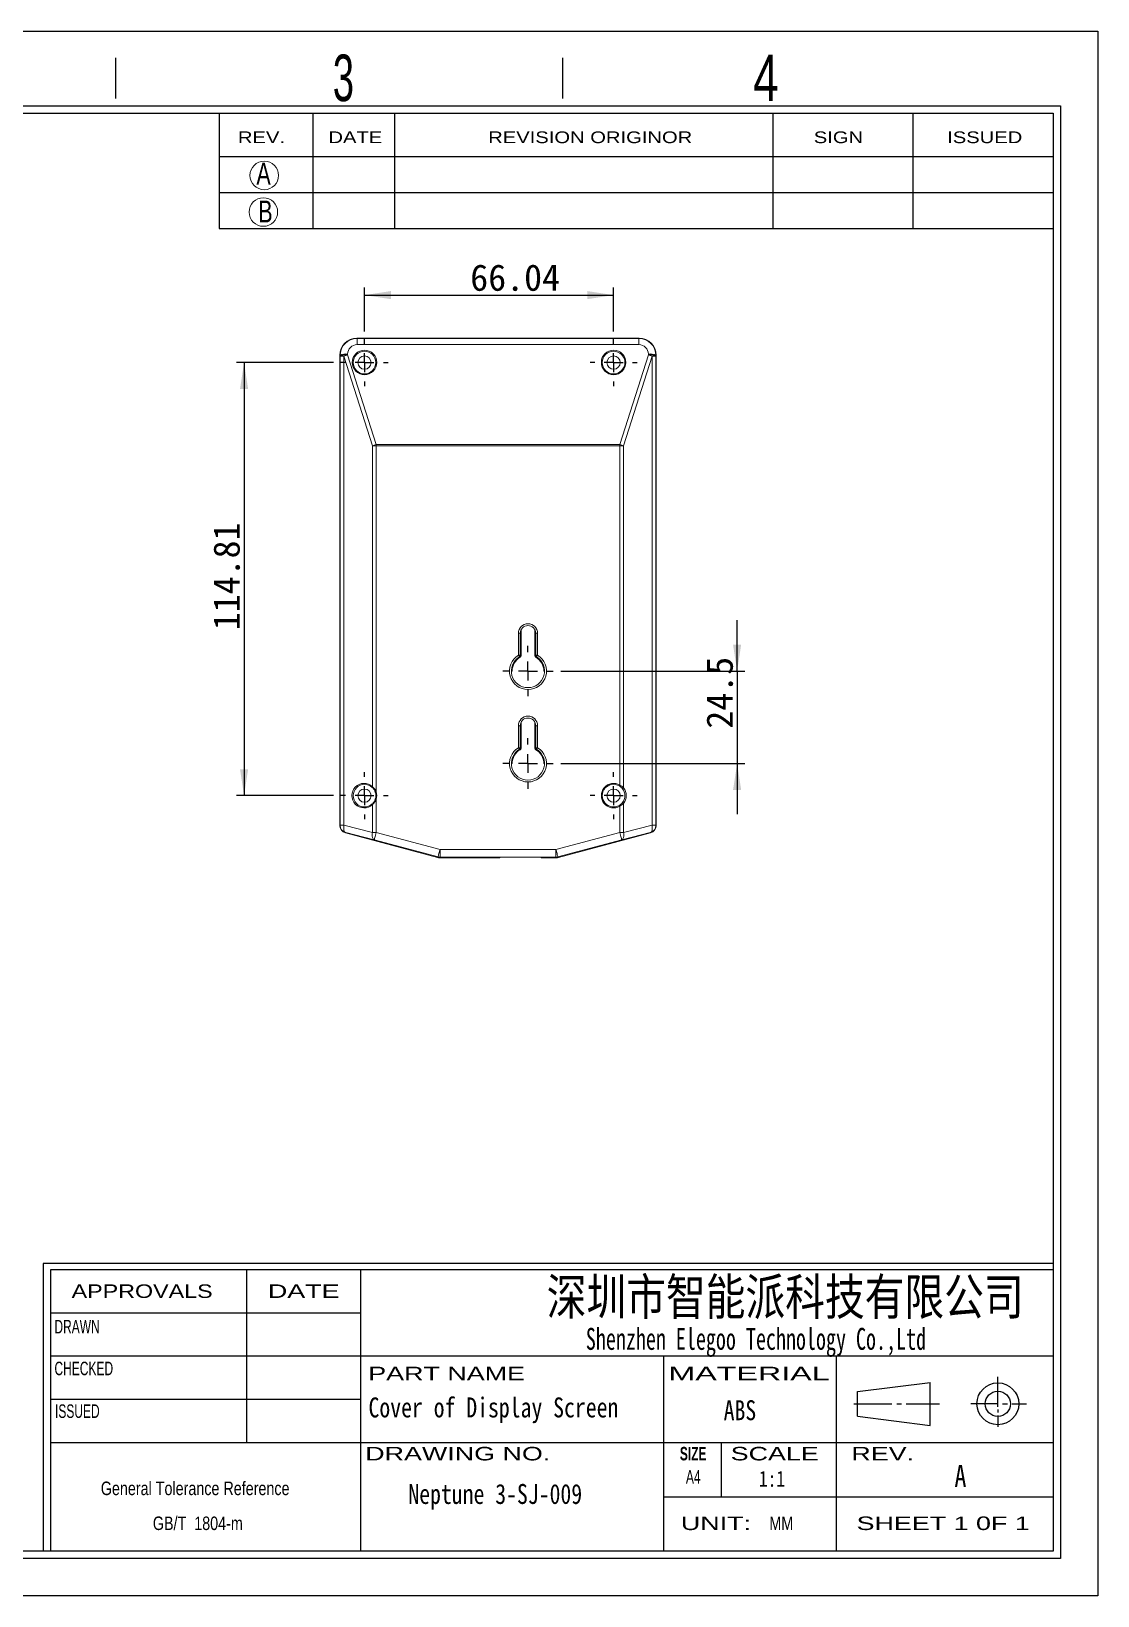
# Model space of a CAD drawing. Header units: millimetres. Extents: x 3 to 590, y 3 to 417.
# Drawn here: x 307.5 to 590.2, y 2.6 to 417.3 of the extents above; entities that cross this region are included whole.
import ezdxf

# ---------------------------------------------------------------- set-up
doc = ezdxf.new("R2010")
doc.units = ezdxf.units.MM
doc.header["$LTSCALE"] = 2
doc.layers.add('SLD-0', color=179, linetype='Continuous')
doc.styles.add('SLDTEXTSTYLE0', font='SIMSUN.TTC', dxfattribs={"width": 0.67})
doc.styles.add('SLDTEXTSTYLE1', font='SIMSUN.TTC', dxfattribs={"width": 0.8})
doc.styles.add('SLDTEXTSTYLE10', font='ARIAL.TTF', dxfattribs={"width": 0.7584})
doc.styles.add('SLDTEXTSTYLE11', font='ARIAL.TTF', dxfattribs={"width": 1.2324})
doc.styles.add('SLDTEXTSTYLE12', font='ARIAL.TTF', dxfattribs={"width": 1.7064})
doc.styles.add('SLDTEXTSTYLE13', font='SIMSUN.TTC', dxfattribs={"width": 0.8, "bigfont": 'bigfont'})
doc.styles.add('SLDTEXTSTYLE14', font='SIMKAI.TTF', dxfattribs={"width": 0.67})
doc.styles.add('SLDTEXTSTYLE15', font='SIMSUN.TTC')
doc.styles.add('SLDTEXTSTYLE2', font='SIMFANG.TTF', dxfattribs={"width": 0.8})
doc.styles.add('SLDTEXTSTYLE3', font='SIMSUN.TTC', dxfattribs={"width": 0.8})
doc.styles.add('SLDTEXTSTYLE5', font='ARIAL.TTF', dxfattribs={"width": 0.63516})
doc.styles.add('SLDTEXTSTYLE6', font='GOTHIC.TTF', dxfattribs={"width": 0.7304})
doc.styles.add('SLDTEXTSTYLE7', font='GOTHIC.TTF', dxfattribs={"width": 0.61171})
doc.styles.add('SLDTEXTSTYLE8', font='ARIALBD.TTF', dxfattribs={"width": 0.63516})
doc.styles.add('SLDTEXTSTYLE9', font='ARIAL.TTF', dxfattribs={"width": 1.422})
doc.dimstyles.new('SLDDIMSTYLE0', dxfattribs={"dimtxt": 7, "dimasz": 7, "dimexe": 0, "dimexo": 0.0625, "dimgap": 1.75, "dimtad": 2, "dimrnd": 1e-09, "dimzin": 12, "dimdsep": 46, "dimtxsty": 'SLDTEXTSTYLE0', "dimsah": 1, "dimcen": 0.09, "dimadec": 0, "dimazin": 3, "dimtfac": 1, "dimtofl": 0, "dimtmove": 0, "dimatfit": 3, "dimfxl": 0, "dimfrac": 2, "dimtolj": 1, "dimtzin": 12, "dimarcsym": 0})
doc.dimstyles.new('SLDDIMSTYLE1', dxfattribs={"dimtxt": 7, "dimasz": 7, "dimexe": 0, "dimexo": 0.0625, "dimgap": 1.75, "dimtad": 2, "dimrnd": 1e-09, "dimzin": 12, "dimdsep": 46, "dimtxsty": 'SLDTEXTSTYLE0', "dimsah": 1, "dimcen": 0.09, "dimadec": 0, "dimazin": 3, "dimtfac": 1, "dimtmove": 0, "dimatfit": 0, "dimfxl": 0, "dimfrac": 2, "dimtolj": 1, "dimtzin": 12, "dimarcsym": 0})

# ---------------------------------------------------------------- blocks, each defined once
blk = doc.blocks.new('SW_NOTE_1')
at = {"layer": 'SLD-0', "color": 0, "char_height": 3.5853, "attachment_point": 2, "style": 'SLDTEXTSTYLE10'}
for s, insert in [('General Tolerance Reference ', (26.04, 4.62)), (' GB/T  1804-m', (26.22, -4.64))]:
    blk.add_mtext(s, dxfattribs=dict(at, insert=insert))
blk = doc.blocks.new('_D_3')
at = {"layer": 'SLD-0', "color": 5}
for p, q in [((395.82, 337.76), (395.82, 349.4)), ((461.86, 337.76), (461.86, 349.4)), ((395.82, 347.4), (461.86, 347.4))]:
    blk.add_line(p, q, dxfattribs=at)
for points in [[(395.82, 347.4), (402.82, 346.33), (402.82, 348.48)], [(461.86, 347.4), (454.86, 348.48), (454.86, 346.33)]]:
    blk.add_solid(points, dxfattribs=at)
at = {"layer": 'SLD-0', "color": 5, "insert": (423.85, 355.55), "char_height": 7, "attachment_point": 1, "style": 'SLDTEXTSTYLE15'}
blk.add_mtext('66.04', dxfattribs=at)
blk = doc.blocks.new('_D_4')
at = {"layer": 'SLD-0', "color": 5}
for p, q in [((387.57, 329.51), (361.88, 329.51)), ((363.88, 329.51), (363.88, 214.7)), ((387.57, 214.7), (361.88, 214.7))]:
    blk.add_line(p, q, dxfattribs=at)
for points in [[(363.88, 329.51), (362.81, 322.51), (364.96, 322.51)], [(363.88, 214.7), (364.96, 221.7), (362.81, 221.7)]]:
    blk.add_solid(points, dxfattribs=at)
at = {"layer": 'SLD-0', "color": 5, "insert": (355.74, 258.55), "char_height": 7, "attachment_point": 1, "rotation": 90, "style": 'SLDTEXTSTYLE15'}
blk.add_mtext('114.81', dxfattribs=at)
blk = doc.blocks.new('_D_5')
at = {"layer": 'SLD-0', "color": 5}
for p, q in [((494.61, 247.73), (494.61, 261.2)), ((447.86, 247.73), (496.61, 247.73)), ((494.61, 247.73), (494.61, 223.23)), ((447.86, 223.23), (496.61, 223.23)), ((494.61, 223.23), (494.61, 209.77))]:
    blk.add_line(p, q, dxfattribs=at)
for points in [[(494.61, 247.73), (495.68, 254.73), (493.53, 254.73)], [(494.61, 223.23), (493.53, 216.23), (495.68, 216.23)]]:
    blk.add_solid(points, dxfattribs=at)
at = {"layer": 'SLD-0', "color": 5, "insert": (486.46, 232.45), "char_height": 7, "attachment_point": 1, "rotation": 90, "style": 'SLDTEXTSTYLE15'}
blk.add_mtext('24.5', dxfattribs=at)
blk = doc.blocks.new('SW_CENTERMARKSYMBOL_4')
at = {"layer": 'SLD-0', "color": 0}
for p, q in [((0, 5), (0, 6.25)), ((-5, 0), (-6.25, 0)), ((0, 0), (-2.5, 0)), ((0, 0), (0, 2.5)), ((0, 0), (0, -2.5)), ((0, 0), (2.5, 0)), ((5, 0), (6.25, 0)), ((0, -5), (0, -6.25))]:
    blk.add_line(p, q, dxfattribs=at)
blk = doc.blocks.new('SW_CENTERMARKSYMBOL_5')
at = {"layer": 'SLD-0', "color": 0}
for p, q in [((0, 5), (0, 6.25)), ((-5, 0), (-6.25, 0)), ((0, 0), (-2.5, 0)), ((0, 0), (0, 2.5)), ((0, 0), (0, -2.5)), ((0, 0), (2.5, 0)), ((5, 0), (6.25, 0)), ((0, -5), (0, -6.25))]:
    blk.add_line(p, q, dxfattribs=at)
blk = doc.blocks.new('SW_CENTERMARKSYMBOL_6')
at = {"layer": 'SLD-0', "color": 0}
for p, q in [((0, 5), (0, 6.25)), ((-5, 0), (-6.25, 0)), ((0, 0), (-2.5, 0)), ((0, 0), (0, 2.5)), ((0, 0), (0, -2.5)), ((0, 0), (2.5, 0)), ((5, 0), (6.25, 0)), ((0, -5), (0, -6.25))]:
    blk.add_line(p, q, dxfattribs=at)
blk = doc.blocks.new('SW_CENTERMARKSYMBOL_7')
at = {"layer": 'SLD-0', "color": 0}
for p, q in [((0, 5), (0, 6.25)), ((-5, 0), (-6.25, 0)), ((0, 0), (-2.5, 0)), ((0, 0), (0, 2.5)), ((0, 0), (0, -2.5)), ((0, 0), (2.5, 0)), ((5, 0), (6.25, 0)), ((0, -5), (0, -6.25))]:
    blk.add_line(p, q, dxfattribs=at)
blk = doc.blocks.new('SW_CENTERMARKSYMBOL_8')
at = {"layer": 'SLD-0', "color": 0}
for p, q in [((0, 5), (0, 6.7)), ((-5, 0), (-6.7, 0)), ((0, 0), (-2.5, 0)), ((0, 0), (0, 2.5)), ((0, 0), (0, -2.5)), ((0, 0), (2.5, 0)), ((5, 0), (6.7, 0)), ((0, -5), (0, -6.7))]:
    blk.add_line(p, q, dxfattribs=at)
blk = doc.blocks.new('SW_CENTERMARKSYMBOL_9')
at = {"layer": 'SLD-0', "color": 0}
for p, q in [((0, 5), (0, 6.7)), ((-5, 0), (-6.7, 0)), ((0, 0), (-2.5, 0)), ((0, 0), (0, 2.5)), ((0, 0), (0, -2.5)), ((0, 0), (2.5, 0)), ((5, 0), (6.7, 0)), ((0, -5), (0, -6.7))]:
    blk.add_line(p, q, dxfattribs=at)

msp = doc.modelspace()

# ---------------------------------------------------------------- linework, layer by layer
at = {"color": 7, "linetype": 'Continuous', "lineweight": 15}
for p, q in [((393.761, 335.988), (393.832, 335.917)), ((393.761, 335.988), (468.652, 335.988)), ((468.581, 335.917), (468.652, 335.988)), ((393.832, 334.265), (393.832, 335.917)), ((393.832, 335.917), (468.581, 335.917)), ((468.581, 334.265), (393.832, 334.265)), ((468.581, 334.265), (468.581, 335.917)), ((389.262, 206.775), (389.262, 331.489)), ((389.341, 331.41), (389.262, 331.489)), ((389.341, 331.217), (389.341, 331.41)), ((390.371, 331.217), (389.341, 331.217)), ((389.341, 206.854), (389.341, 331.217)), ((397.928, 307.462), (390.371, 331.217)), ((390.371, 331.217), (390.371, 206.854)), ((391.34, 331.758), (391.341, 331.565)), ((391.341, 331.565), (398.898, 307.81)), ((463.516, 307.81), (471.072, 331.565)), ((472.042, 331.217), (464.486, 307.462)), ((471.072, 331.565), (471.073, 331.758)), ((472.042, 206.854), (472.042, 331.217)), ((473.072, 331.217), (472.042, 331.217)), ((473.073, 331.41), (473.072, 331.217)), ((473.072, 331.217), (473.072, 206.854)), ((473.152, 331.489), (473.073, 331.41)), ((473.152, 331.489), (473.152, 206.775)), ((397.928, 307.462), (398.898, 307.462)), ((397.928, 217.066), (397.928, 307.462)), ((398.898, 307.81), (398.898, 307.462)), ((398.898, 307.81), (463.516, 307.81)), ((398.898, 307.462), (398.898, 215.738)), ((463.516, 307.462), (398.898, 307.462)), ((463.516, 307.81), (463.516, 307.462)), ((463.516, 217.498), (463.516, 307.462)), ((463.516, 307.462), (464.486, 307.462)), ((464.486, 307.462), (464.486, 216.771)), ((436.607, 251.918), (436.607, 257.734)), ((436.607, 257.734), (437.107, 257.734)), ((437.107, 257.734), (437.107, 251.918)), ((437.307, 251.804), (437.307, 258.617)), ((441.007, 258.617), (441.007, 251.804)), ((441.207, 257.734), (441.707, 257.734)), ((441.207, 251.918), (441.207, 257.734)), ((441.707, 257.734), (441.707, 251.918)), ((436.607, 251.918), (436.867, 251.491)), ((436.607, 251.918), (437.107, 251.918)), ((441.207, 251.918), (441.707, 251.918)), ((441.447, 251.491), (441.707, 251.918)), ((434.757, 247.734), (434.957, 247.734)), ((443.357, 247.734), (443.557, 247.734)), ((436.607, 227.418), (436.607, 233.234)), ((436.607, 233.234), (437.107, 233.234)), ((437.107, 233.234), (437.107, 227.418)), ((437.307, 227.304), (437.307, 234.117)), ((441.007, 234.117), (441.007, 227.304)), ((441.707, 233.234), (441.207, 233.234)), ((441.207, 227.418), (441.207, 233.234)), ((441.707, 233.234), (441.707, 227.418)), ((436.867, 226.991), (436.607, 227.418)), ((437.107, 227.418), (436.607, 227.418)), ((441.707, 227.418), (441.207, 227.418)), ((441.447, 226.991), (441.707, 227.418)), ((434.757, 223.234), (434.957, 223.234)), ((443.357, 223.234), (443.557, 223.234)), ((397.928, 204.924), (397.928, 212.342)), ((398.898, 213.669), (398.898, 204.924)), ((463.516, 204.924), (463.516, 211.909)), ((464.486, 212.636), (464.486, 204.924)), ((389.262, 206.775), (389.341, 206.854)), ((390.371, 206.854), (389.341, 206.854)), ((390.371, 206.854), (397.928, 204.924)), ((390.824, 204.923), (390.745, 204.843)), ((390.745, 204.843), (415.166, 198.307)), ((398.381, 202.993), (390.824, 204.923)), ((397.928, 204.924), (398.898, 204.924)), ((398.898, 204.924), (415.836, 200.391)), ((446.578, 200.391), (463.516, 204.924)), ((447.248, 198.307), (471.669, 204.843)), ((464.486, 204.924), (463.516, 204.924)), ((471.589, 204.923), (464.033, 202.993)), ((464.486, 204.924), (472.042, 206.854)), ((471.669, 204.843), (471.589, 204.923)), ((473.072, 206.854), (472.042, 206.854)), ((473.072, 206.854), (473.152, 206.775)), ((415.319, 198.459), (398.381, 202.993)), ((415.836, 200.391), (446.578, 200.391)), ((415.836, 198.391), (415.836, 200.391)), ((446.578, 198.391), (446.578, 200.391)), ((464.033, 202.993), (447.095, 198.459)), ((415.166, 198.307), (415.319, 198.459)), ((415.836, 198.391), (415.683, 198.239)), ((431.711, 198.239), (415.683, 198.239)), ((446.578, 198.391), (415.836, 198.391)), ((431.711, 198.365), (431.711, 198.239)), ((440.711, 198.374), (432.211, 198.374)), ((441.211, 198.363), (441.211, 198.365)), ((442.611, 198.359), (441.411, 198.359)), ((442.611, 198.239), (442.611, 198.359)), ((446.73, 198.239), (442.611, 198.239)), ((446.73, 198.239), (446.578, 198.391)), ((447.095, 198.459), (447.248, 198.307))]:
    msp.add_line(p, q, dxfattribs=at)
at = {"color": 7, "linetype": 'Continuous', "lineweight": 15, "flags": 128}
for points in [[(397.877, 216.884), (397.869, 216.896), (397.865, 216.912), (397.865, 216.932), (397.87, 216.954), (397.879, 216.98), (397.891, 217.007), (397.908, 217.036), (397.928, 217.066)], [(398.898, 215.738), (398.851, 215.723), (398.807, 215.708), (398.766, 215.694), (398.73, 215.682), (398.701, 215.672), (398.679, 215.665), (398.665, 215.66), (398.661, 215.659)], [(463.388, 217.283), (463.391, 217.287), (463.398, 217.3), (463.41, 217.319), (463.426, 217.346), (463.445, 217.379), (463.467, 217.416), (463.491, 217.456), (463.516, 217.498)], [(464.486, 216.771), (464.443, 216.73), (464.397, 216.691), (464.348, 216.656), (464.3, 216.629), (464.256, 216.61), (464.219, 216.601), (464.19, 216.601), (464.171, 216.612)], [(397.877, 212.523), (397.869, 212.511), (397.865, 212.495), (397.865, 212.476), (397.87, 212.453), (397.879, 212.428), (397.891, 212.4), (397.908, 212.371), (397.928, 212.342)], [(398.898, 213.669), (398.851, 213.684), (398.807, 213.699), (398.766, 213.713), (398.73, 213.725), (398.701, 213.735), (398.679, 213.742), (398.665, 213.747), (398.661, 213.748)], [(463.388, 212.124), (463.391, 212.12), (463.398, 212.108), (463.41, 212.088), (463.426, 212.061), (463.445, 212.028), (463.467, 211.991), (463.491, 211.951), (463.516, 211.909)], [(464.486, 212.636), (464.443, 212.678), (464.397, 212.717), (464.348, 212.751), (464.3, 212.778), (464.256, 212.797), (464.219, 212.807), (464.19, 212.806), (464.171, 212.795)], [(390.371, 206.854), (390.319, 206.508), (390.299, 206.173), (390.312, 205.859), (390.358, 205.577), (390.435, 205.336), (390.541, 205.142), (390.672, 205.003), (390.824, 204.923)], [(398.381, 202.993), (398.228, 203.073), (398.097, 203.212), (397.992, 203.406), (397.915, 203.647), (397.869, 203.929), (397.856, 204.243), (397.876, 204.578), (397.928, 204.924)], [(398.898, 204.924), (398.798, 204.553), (398.702, 204.195), (398.614, 203.864), (398.536, 203.573), (398.472, 203.332), (398.423, 203.152), (398.392, 203.037), (398.381, 202.993)], [(464.033, 202.993), (464.021, 203.037), (463.99, 203.152), (463.942, 203.332), (463.878, 203.573), (463.8, 203.864), (463.711, 204.195), (463.615, 204.553), (463.516, 204.924)], [(464.486, 204.924), (464.538, 204.578), (464.558, 204.243), (464.545, 203.929), (464.499, 203.647), (464.422, 203.406), (464.316, 203.212), (464.185, 203.073), (464.033, 202.993)], [(471.589, 204.923), (471.742, 205.003), (471.873, 205.142), (471.978, 205.336), (472.055, 205.577), (472.101, 205.859), (472.114, 206.173), (472.094, 206.508), (472.042, 206.854)], [(415.319, 198.459), (415.33, 198.504), (415.361, 198.618), (415.41, 198.799), (415.474, 199.04), (415.552, 199.331), (415.64, 199.661), (415.736, 200.019), (415.836, 200.391)], [(447.095, 198.459), (447.083, 198.504), (447.052, 198.618), (447.004, 198.799), (446.94, 199.04), (446.862, 199.331), (446.773, 199.661), (446.677, 200.019), (446.578, 200.391)]]:
    msp.add_lwpolyline(points, dxfattribs=at)
at = {"color": 7, "linetype": 'Continuous', "lineweight": 15}
for centre, radius in [((395.817, 329.557), 3.25), ((395.817, 329.514), 3), ((461.857, 329.557), 3.25), ((461.857, 329.514), 3), ((395.817, 329.514), 1.75), ((461.857, 329.514), 1.75), ((395.817, 214.704), 1.75), ((461.857, 214.704), 1.75)]:
    msp.add_circle(centre, radius, dxfattribs=at)
for centre, radius, start, end in [((390.877, 328.498), 3.293, 81.90238, 117.803), ((390.877, 328.305), 3.293, 81.90169, 117.80327), ((394.578, 321), 11.05, 107.03513, 112.37747), ((471.536, 328.305), 3.293, 62.19673, 98.09831), ((467.835, 321), 11.05, 67.62253, 72.96487), ((471.537, 328.498), 3.293, 62.197, 98.09762), ((402.135, 297.244), 11.051, 107.03554, 112.37745), ((460.278, 297.244), 11.051, 67.62255, 72.96446), ((439.157, 257.734), 2.55, 0, 180), ((439.157, 257.734), 2.05, 0, 180), ((439.157, 247.734), 4.9, 121.35963, 58.64037), ((439.157, 247.734), 4.4, 121.35963, 58.64037), ((439.157, 247.734), 4.2, 120, 180), ((436.607, 251.918), 0.5, 301.35963, 0), ((436.807, 251.804), 0.5, 300, 0), ((441.507, 251.804), 0.5, 180, 240), ((441.707, 251.918), 0.5, 180, 238.64037), ((439.157, 247.734), 4.2, 0, 60), ((439.157, 233.234), 2.55, 0, 180), ((439.157, 233.234), 2.05, 0, 180), ((439.157, 223.234), 4.9, 121.35963, 58.64037), ((439.157, 223.234), 4.4, 121.35963, 58.64037), ((439.157, 223.234), 4.2, 120, 180), ((436.607, 227.418), 0.5, 301.35963, 0), ((436.807, 227.304), 0.5, 300, 0), ((441.507, 227.304), 0.5, 180, 240), ((441.707, 227.418), 0.5, 180, 238.64037), ((439.157, 223.234), 4.2, 0, 60), ((395.696, 214.704), 3.25, 46.61474, 313.38526), ((395.817, 214.704), 3, 46.61474, 313.38526), ((395.817, 214.704), 3.25, 341.433, 18.567), ((461.857, 214.704), 3.25, 59.30222, 300.69778), ((461.857, 214.704), 3, 59.30222, 300.69778), ((461.857, 214.704), 3, 320.49427, 39.50573), ((461.978, 214.704), 3.25, 320.49427, 39.50573), ((395.817, 214.704), 3, 341.433, 18.567), ((391.342, 206.855), 2, 180.02089, 255.00104), ((471.072, 206.855), 2, 284.99896, 359.97911), ((415.836, 200.391), 2, 255.0002, 269.98347), ((446.577, 200.391), 2, 270.01653, 284.9998)]:
    msp.add_arc(centre, radius, start, end, dxfattribs=at)
for centre, major_axis, ratio, start_param, end_param in [((393.763, 331.488), (3.183, -3.183), 0.9996955, 2.3563468, 3.9268385), ((468.651, 331.488), (-3.183, -3.183), 0.9996955, 2.3563468, 3.9268385), ((393.841, 331.41), (-1.748, 4.157), 0.9975551, 5.8861011, 7.4565928), ((393.841, 331.757), (-1.017, 2.295), 0.995431, 5.8678489, 7.4383407), ((468.573, 331.41), (1.748, 4.157), 0.9975551, 5.1097778, 6.6802695), ((468.573, 331.757), (1.017, 2.295), 0.995431, 5.1280299, 6.6985217), ((391.262, 206.775), (-1.415, -1.415), 0.9996955, 5.4979394, 6.8069364), ((471.151, 206.775), (-1.415, 1.415), 0.9996955, 2.6178416, 3.9268385), ((415.684, 200.239), (1.415, 1.415), 0.9996955, 3.6653437, 3.9268385), ((432.211, 198.365), (0.5, 0), 0.0174551, 1.5707963, 3.1415927), ((440.711, 198.365), (0.5, 0), 0.0174551, 0, 1.5707963), ((441.411, 198.363), (0.2, 0), 0.0174551, 3.1415927, 4.712389), ((446.73, 200.239), (1.415, -1.415), 0.9996955, 5.4979394, 5.7594342)]:
    msp.add_ellipse(centre, major_axis=major_axis, ratio=ratio, start_param=start_param, end_param=end_param, dxfattribs=at)
for points, knots in [([(398.661, 215.659), (398.582, 215.894), (398.473, 216.12), (398.271, 216.433), (398.199, 216.532), (398.044, 216.717), (397.961, 216.805), (397.877, 216.884)], [0, 0, 0, 0, 0.5, 0.5, 0.75, 0.75, 1, 1, 1, 1]), ([(397.928, 217.066), (398.13, 216.898), (398.323, 216.702), (398.66, 216.248), (398.797, 216.001), (398.898, 215.738)], [0, 0, 0, 0, 0.5, 0.5, 1, 1, 1, 1]), ([(464.171, 216.612), (464.065, 216.741), (463.946, 216.863), (463.686, 217.088), (463.542, 217.192), (463.388, 217.283)], [0, 0, 0, 0, 0.5, 0.5, 1, 1, 1, 1]), ([(463.516, 217.498), (463.702, 217.401), (463.876, 217.292), (464.201, 217.048), (464.351, 216.914), (464.486, 216.771)], [0, 0, 0, 0, 0.5, 0.5, 1, 1, 1, 1]), ([(397.877, 212.523), (398.045, 212.682), (398.205, 212.872), (398.472, 213.286), (398.582, 213.514), (398.661, 213.748)], [0, 0, 0, 0, 0.5, 0.5, 1, 1, 1, 1]), ([(398.898, 213.669), (398.797, 213.408), (398.657, 213.157), (398.326, 212.71), (398.13, 212.509), (397.928, 212.342)], [0, 0, 0, 0, 0.5, 0.5, 1, 1, 1, 1]), ([(463.388, 212.124), (463.543, 212.216), (463.688, 212.321), (463.948, 212.546), (464.065, 212.666), (464.171, 212.795)], [0, 0, 0, 0, 0.5, 0.5, 1, 1, 1, 1]), ([(464.486, 212.636), (464.351, 212.493), (464.204, 212.362), (463.881, 212.118), (463.703, 212.006), (463.516, 211.909)], [0, 0, 0, 0, 0.5, 0.5, 1, 1, 1, 1])]:
    msp.add_open_spline(points, degree=3, knots=knots, dxfattribs=at)
at = {"layer": 'SLD-0'}
for p, q in [((3.181, 417.347), (590.213, 417.347)), ((590.213, 417.347), (590.213, 2.588)), ((25.35, 395.622), (578.363, 395.622)), ((504.035, 395.622), (504.035, 365.027)), ((541.199, 395.622), (541.199, 365.027)), ((578.363, 395.622), (578.363, 14.438)), ((578.363, 14.438), (25.35, 14.438)), ((590.213, 2.588), (3.181, 2.588))]:
    msp.add_line(p, q, dxfattribs=at)
at = {"layer": 'SLD-0', "color": 6, "linetype": 'Continuous'}
for p, q in [((329.905, 399.572), (329.905, 410.339)), ((448.408, 399.572), (448.408, 410.339)), ((23.375, 397.597), (580.338, 397.597)), ((580.338, 397.597), (580.338, 12.463)), ((580.338, 12.463), (23.375, 12.463))]:
    msp.add_line(p, q, dxfattribs=at)
at = {"layer": 'SLD-0', "color": 179, "linetype": 'Continuous'}
for p, q in [((357.318, 395.622), (357.318, 365.027)), ((382.1, 395.622), (382.1, 365.027)), ((403.773, 395.622), (403.773, 365.027)), ((357.318, 384.149), (578.363, 384.149)), ((357.318, 374.588), (578.363, 374.588)), ((357.318, 365.027), (578.363, 365.027)), ((578.363, 90.659), (310.66, 90.659)), ((310.66, 90.659), (310.66, 14.438)), ((578.363, 89.012), (312.572, 89.012)), ((312.572, 89.012), (312.572, 14.438)), ((364.562, 89.012), (364.562, 43.12)), ((394.795, 89.012), (394.795, 14.438)), ((394.795, 77.539), (312.572, 77.539)), ((578.363, 66.066), (312.572, 66.066)), ((475.106, 66.066), (475.106, 14.438)), ((520.998, 14.438), (520.998, 66.066)), ((526.51, 56.708), (545.776, 59.076)), ((545.776, 47.692), (545.776, 59.076)), ((563.739, 52.699), (563.739, 60.633)), ((394.795, 54.593), (312.572, 54.593)), ((526.51, 50.213), (526.51, 56.708)), ((525.571, 53.466), (535.66, 53.466)), ((526.51, 50.213), (545.776, 47.692)), ((536.921, 53.466), (538.182, 53.466)), ((539.444, 53.466), (548.271, 53.466)), ((563.739, 53.466), (556.537, 53.466)), ((563.739, 51.933), (563.739, 51.166)), ((563.739, 50.4), (563.739, 47.334)), ((565, 53.466), (566.261, 53.466)), ((567.522, 53.466), (571.305, 53.466)), ((578.363, 43.12), (312.572, 43.12)), ((490.403, 43.12), (490.403, 28.779)), ((475.106, 28.779), (578.363, 28.779))]:
    msp.add_line(p, q, dxfattribs=at)
at = {"layer": 'SLD-0', "lineweight": 0}
for centre in [(369.244, 379.127), (368.999, 369.43)]:
    msp.add_circle(centre, 3.789, dxfattribs=at)
at = {"layer": 'SLD-0', "color": 179, "linetype": 'Continuous'}
for radius in [5.543, 3.338]:
    msp.add_circle((563.739, 53.466), radius, dxfattribs=at)

# ---------------------------------------------------------------- block references
at = {"layer": 'SLD-0', "color": 1}
for name, p in [('SW_CENTERMARKSYMBOL_4', (395.817, 329.514)), ('SW_CENTERMARKSYMBOL_5', (461.857, 329.514)), ('SW_CENTERMARKSYMBOL_9', (439.157, 247.734)), ('SW_CENTERMARKSYMBOL_8', (439.157, 223.234)), ('SW_CENTERMARKSYMBOL_6', (395.817, 214.704)), ('SW_CENTERMARKSYMBOL_7', (461.857, 214.704))]:
    msp.add_blockref(name, p, dxfattribs=at)
at = {"layer": 'SLD-0', "color": 179}
msp.add_blockref('SW_NOTE_1', (324.876, 28.222), dxfattribs=at)

# ---------------------------------------------------------------- texts
at = {"layer": 'SLD-0'}
for s, insert, char_height, attachment_point, style in [('3', (387.413, 411.186), 12.344, 1, 'SLDTEXTSTYLE7'), ('4', (498.881, 411.174), 12.344, 1, 'SLDTEXTSTYLE6'), ('A', (367.156, 382.504), 5.807, 1, 'SLDTEXTSTYLE6'), ('B', (367.664, 372.474), 5.807, 1, 'SLDTEXTSTYLE6'), ('\\M+1905B圳\\M+18E73\\M+19271\\M+1945C\\M+19468\\M+189C8\\M+18B5A\\M+1974C\\M+18CC0\\M+18CF6\\M+18E69', (507.351, 86.675), 9.65616, 2, 'SLDTEXTSTYLE13'), ('Cover of Display Screen', (429.997, 55.149), 5.29167, 2, 'SLDTEXTSTYLE3'), ('ABS', (495.355, 54.411), 5.2917, 2, 'SLDTEXTSTYLE3'), ('A', (552.228, 37.261), 5.821, 1, 'SLDTEXTSTYLE1'), ('Neptune 3-SJ-009', (430.478, 32.208), 5.29167, 2, 'SLDTEXTSTYLE3')]:
    msp.add_mtext(s, dxfattribs=dict(at, insert=insert, char_height=char_height, attachment_point=attachment_point, style=style))
at = {"layer": 'SLD-0', "color": 179}
for s, insert, char_height, attachment_point, style in [('REV.', (362.258, 390.8), 3.1073, 1, 'SLDTEXTSTYLE11'), ('DATE', (386.253, 390.8), 3.1073, 1, 'SLDTEXTSTYLE11'), ('REVISION ORIGINOR', (428.616, 390.8), 3.10727, 1, 'SLDTEXTSTYLE11'), ('SIGN', (514.933, 390.8), 3.1073, 1, 'SLDTEXTSTYLE11'), ('ISSUED', (550.296, 390.8), 3.1073, 1, 'SLDTEXTSTYLE11'), ('APPROVALS', (336.853, 85.125), 3.5853, 2, 'SLDTEXTSTYLE11'), ('DATE', (379.699, 85.125), 3.5853, 2, 'SLDTEXTSTYLE9'), ('DRAWN', (319.607, 75.706), 3.5853, 2, 'SLDTEXTSTYLE5'), ('Shenzhen Elegoo Technology Co.,Ltd', (499.597, 73.599), 5.82083, 2, 'SLDTEXTSTYLE14'), ('CHECKED', (321.391, 64.629), 3.5853, 2, 'SLDTEXTSTYLE5'), ('PART NAME', (417.588, 63.291), 3.5853, 2, 'SLDTEXTSTYLE9'), ('MATERIAL', (497.76, 63.291), 3.5853, 2, 'SLDTEXTSTYLE12'), ('ISSUED', (319.674, 53.309), 3.5853, 2, 'SLDTEXTSTYLE5'), ('DRAWING NO.', (420.536, 42.043), 3.58531, 2, 'SLDTEXTSTYLE9'), ('SIZE', (482.958, 42.043), 3.5853, 2, 'SLDTEXTSTYLE8'), ('SCALE', (504.578, 42.043), 3.5853, 2, 'SLDTEXTSTYLE9'), ('REV.', (533.22, 42.043), 3.5853, 2, 'SLDTEXTSTYLE9'), ('A4', (482.98, 35.906), 3.5853, 2, 'SLDTEXTSTYLE5'), ('1:1', (503.86, 35.71), 4.2333, 2, 'SLDTEXTSTYLE2'), ('UNIT:', (488.997, 23.581), 3.5853, 2, 'SLDTEXTSTYLE9'), ('MM', (506.322, 23.581), 3.5853, 2, 'SLDTEXTSTYLE10'), ('SHEET 1 0F 1', (549.24, 23.581), 3.58531, 2, 'SLDTEXTSTYLE9')]:
    msp.add_mtext(s, dxfattribs=dict(at, insert=insert, char_height=char_height, attachment_point=attachment_point, style=style))

# ---------------------------------------------------------------- dimensions: what is measured, and where the dimension line sits
at = {"layer": 'SLD-0', "color": 5}
dim = msp.add_linear_dim(base=(461.857, 347.405), p1=(395.817, 335.764), p2=(461.857, 335.764), dimstyle='SLDDIMSTYLE0', dxfattribs=at)
dim.commit()
dim.dimension.update_dxf_attribs({"geometry": '_D_3', "text_midpoint": (430.656, 347.405), "dimtype": 160})
for base, p1, p2, dimstyle, picture, middle in [((363.883, 214.704), (389.567, 329.514), (389.567, 214.704), 'SLDDIMSTYLE0', '_D_4', (363.883, 266.721)), ((494.606, 223.234), (445.857, 247.734), (445.857, 223.234), 'SLDDIMSTYLE1', '_D_5', (494.606, 237.896))]:
    dim = msp.add_linear_dim(base=base, p1=p1, p2=p2, angle=90, dimstyle=dimstyle, dxfattribs=at)
    dim.commit()
    dim.dimension.update_dxf_attribs({"geometry": picture, "text_midpoint": middle, "dimtype": 160})

doc.saveas('drawing.dxf')
